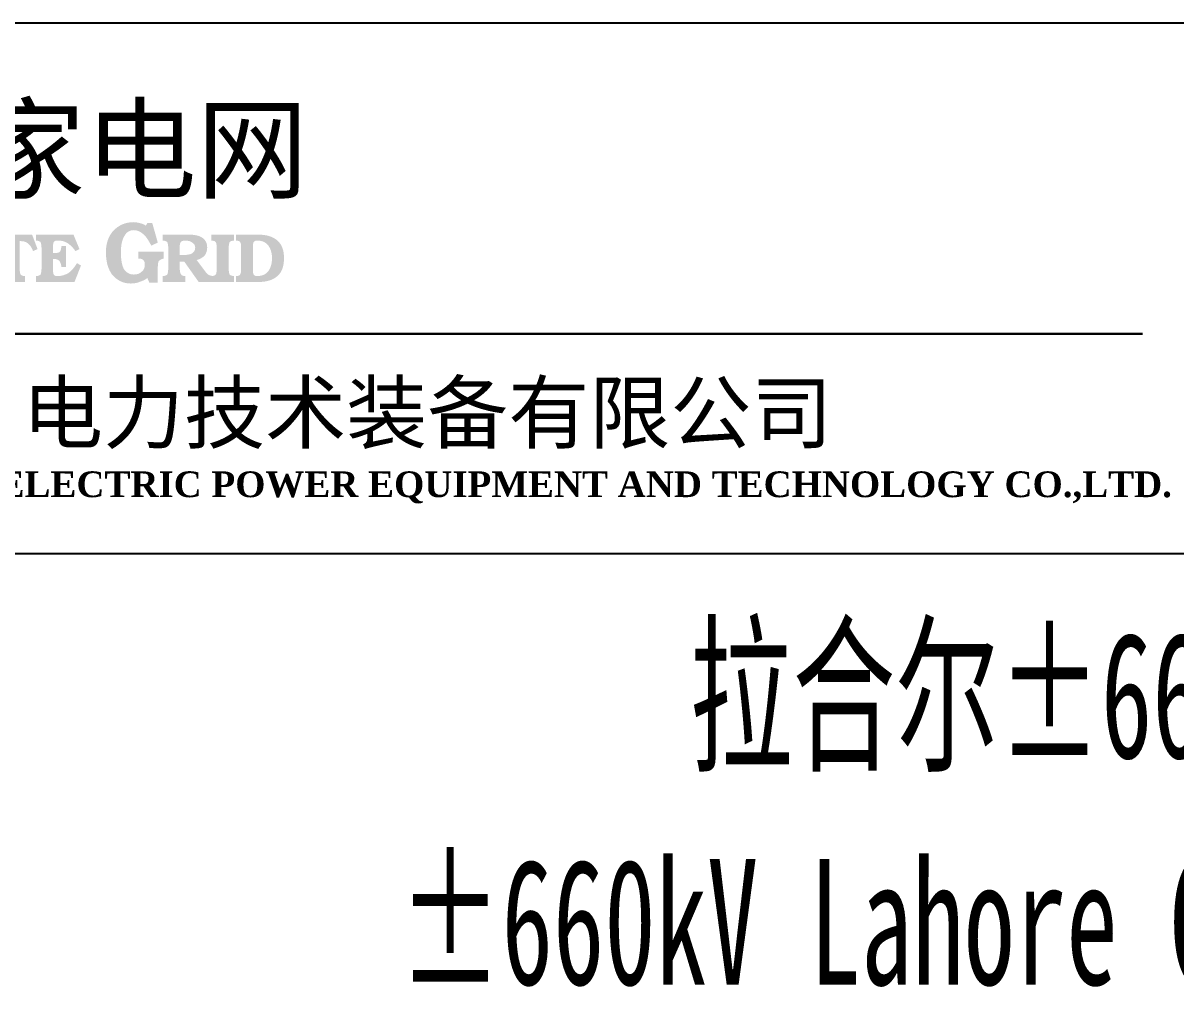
# Model space of a CAD drawing. Header units: millimetres. Extents: x 0 to 594, y 0 to 420.
# Drawn here: x 435.67 to 472.33, y 69.11 to 99.77 of the extents above; entities that cross this region are included whole.
import ezdxf
from ezdxf.enums import TextEntityAlignment as Align

# ---------------------------------------------------------------- set-up
doc = ezdxf.new("R2010")
doc.units = ezdxf.units.MM
doc.layers.add('GPDRAW', color=1, linetype='Continuous')
doc.styles.add('Cad logo ht', font='simhei.ttf')
doc.styles.add('Cad logo times', font='times.ttf')
doc.styles.add('Cad Logo wryh', font='Microsoft YaHei.ttf')
doc.styles.add('ECL', font='', dxfattribs={"width": 0.7, "height": 3})
doc.styles.add('LXL', font='', dxfattribs={"width": 0.7, "height": 3})
doc.styles.get('ECL').set_extended_font_data('FangSong_GB2312')
doc.styles.get('LXL').set_extended_font_data('仿宋_GB2312')

# ---------------------------------------------------------------- blocks, each defined once
blk = doc.blocks.new('*U67')
at = {"linetype": 'Continuous', "lineweight": 0}
h = blk.add_hatch(color=138, dxfattribs=at)
edge = h.paths.add_edge_path()
edge.add_spline(control_points=[(11.212, 4.474), (11.293, 4.453), (11.374, 4.433), (11.454, 4.373)], knot_values=[0.966667, 0.966667, 0.966667, 0.966667, 1, 1, 1, 1], degree=3, periodic=0)
edge.add_spline(control_points=[(11.454, 4.373), (11.515, 4.474), (11.515, 4.474), (11.515, 4.474)], knot_values=[0, 0, 0, 0, 0.033333, 0.033333, 0.033333, 0.033333], degree=3, periodic=0)
edge.add_spline(control_points=[(11.515, 4.474), (11.716, 4.474), (11.716, 4.474), (11.716, 4.474)], knot_values=[0.033333, 0.033333, 0.033333, 0.033333, 0.066667, 0.066667, 0.066667, 0.066667], degree=3, periodic=0)
edge.add_spline(control_points=[(11.716, 4.474), (11.938, 3.688), (11.938, 3.688), (11.938, 3.688)], knot_values=[0.066667, 0.066667, 0.066667, 0.066667, 0.1, 0.1, 0.1, 0.1], degree=3, periodic=0)
edge.add_spline(control_points=[(11.938, 3.688), (11.676, 3.567), (11.676, 3.567), (11.676, 3.567)], knot_values=[0.1, 0.1, 0.1, 0.1, 0.133333, 0.133333, 0.133333, 0.133333], degree=3, periodic=0)
edge.add_spline(control_points=[(11.676, 3.567), (11.555, 3.788), (11.454, 3.95), (11.353, 4.03)], knot_values=[0.133333, 0.133333, 0.133333, 0.133333, 0.166667, 0.166667, 0.166667, 0.166667], degree=3, periodic=0)
edge.add_spline(control_points=[(11.353, 4.03), (11.233, 4.131), (11.112, 4.191), (10.971, 4.191), (10.971, 4.191), (10.809, 4.191), (10.668, 4.111), (10.588, 3.95)], knot_values=[0.166667, 0.166667, 0.166667, 0.166667, 0.2, 0.2, 0.2, 0.2001, 0.233333, 0.233333, 0.233333, 0.233333], degree=3, periodic=0)
edge.add_spline(control_points=[(10.588, 3.95), (10.487, 3.788), (10.447, 3.567), (10.447, 3.285), (10.447, 3.285), (10.447, 3.003), (10.487, 2.781), (10.568, 2.62)], knot_values=[0.233333, 0.233333, 0.233333, 0.233333, 0.266667, 0.266667, 0.266667, 0.266767, 0.3, 0.3, 0.3, 0.3], degree=3, periodic=0)
edge.add_spline(control_points=[(10.568, 2.62), (10.668, 2.479), (10.789, 2.398), (10.971, 2.398), (10.971, 2.398), (11.112, 2.398), (11.212, 2.438), (11.293, 2.519)], knot_values=[0.3, 0.3, 0.3, 0.3, 0.333333, 0.333333, 0.333333, 0.333433, 0.366667, 0.366667, 0.366667, 0.366667], degree=3, periodic=0)
edge.add_spline(control_points=[(11.293, 2.519), (11.374, 2.579), (11.414, 2.68), (11.414, 2.801), (11.414, 2.801), (11.414, 2.882), (11.394, 2.942), (11.353, 2.982)], knot_values=[0.366667, 0.366667, 0.366667, 0.366667, 0.4, 0.4, 0.4, 0.4001, 0.433333, 0.433333, 0.433333, 0.433333], degree=3, periodic=0)
edge.add_spline(control_points=[(11.353, 2.982), (11.313, 3.023), (11.253, 3.043), (11.152, 3.043)], knot_values=[0.433333, 0.433333, 0.433333, 0.433333, 0.466667, 0.466667, 0.466667, 0.466667], degree=3, periodic=0)
edge.add_spline(control_points=[(11.152, 3.043), (11.152, 3.325), (11.152, 3.325), (11.152, 3.325)], knot_values=[0.466667, 0.466667, 0.466667, 0.466667, 0.5, 0.5, 0.5, 0.5], degree=3, periodic=0)
edge.add_spline(control_points=[(11.152, 3.325), (12.18, 3.325), (12.18, 3.325), (12.18, 3.325)], knot_values=[0.5, 0.5, 0.5, 0.5, 0.533333, 0.533333, 0.533333, 0.533333], degree=3, periodic=0)
edge.add_spline(control_points=[(12.18, 3.325), (12.18, 3.043), (12.18, 3.043), (12.18, 3.043)], knot_values=[0.533333, 0.533333, 0.533333, 0.533333, 0.566667, 0.566667, 0.566667, 0.566667], degree=3, periodic=0)
edge.add_spline(control_points=[(12.18, 3.043), (12.079, 3.023), (12.018, 2.982), (11.978, 2.942)], knot_values=[0.566667, 0.566667, 0.566667, 0.566667, 0.6, 0.6, 0.6, 0.6], degree=3, periodic=0)
edge.add_spline(control_points=[(11.978, 2.942), (11.958, 2.902), (11.938, 2.821), (11.938, 2.7), (11.938, 2.7), (11.938, 2.076), (11.938, 2.076), (11.938, 2.076)], knot_values=[0.6, 0.6, 0.6, 0.6, 0.633333, 0.633333, 0.633333, 0.633433, 0.666667, 0.666667, 0.666667, 0.666667], degree=3, periodic=0)
edge.add_spline(control_points=[(11.938, 2.076), (11.595, 2.076), (11.595, 2.076), (11.595, 2.076)], knot_values=[0.666667, 0.666667, 0.666667, 0.666667, 0.7, 0.7, 0.7, 0.7], degree=3, periodic=0)
edge.add_spline(control_points=[(11.595, 2.076), (11.515, 2.257), (11.515, 2.257), (11.515, 2.257)], knot_values=[0.7, 0.7, 0.7, 0.7, 0.733333, 0.733333, 0.733333, 0.733333], degree=3, periodic=0)
edge.add_spline(control_points=[(11.515, 2.257), (11.414, 2.176), (11.313, 2.136), (11.192, 2.096)], knot_values=[0.733333, 0.733333, 0.733333, 0.733333, 0.766667, 0.766667, 0.766667, 0.766667], degree=3, periodic=0)
edge.add_spline(control_points=[(11.192, 2.096), (11.091, 2.056), (10.971, 2.035), (10.85, 2.035), (10.85, 2.035), (10.547, 2.035), (10.306, 2.156), (10.104, 2.378)], knot_values=[0.766667, 0.766667, 0.766667, 0.766667, 0.8, 0.8, 0.8, 0.8001, 0.833333, 0.833333, 0.833333, 0.833333], degree=3, periodic=0)
edge.add_spline(control_points=[(10.104, 2.378), (9.923, 2.62), (9.842, 2.922), (9.842, 3.305), (9.842, 3.305), (9.842, 3.647), (9.943, 3.95), (10.144, 4.171)], knot_values=[0.833333, 0.833333, 0.833333, 0.833333, 0.866667, 0.866667, 0.866667, 0.866767, 0.9, 0.9, 0.9, 0.9], degree=3, periodic=0)
edge.add_spline(control_points=[(10.144, 4.171), (10.366, 4.393), (10.628, 4.514), (10.971, 4.514), (10.971, 4.514), (11.051, 4.514), (11.132, 4.494), (11.212, 4.474)], knot_values=[0.9, 0.9, 0.9, 0.9, 0.933333, 0.933333, 0.933333, 0.933433, 0.966667, 0.966667, 0.966667, 0.966667], degree=3, periodic=0)
h = blk.add_hatch(color=138, dxfattribs=at)
edge = h.paths.add_edge_path()
edge.add_spline(control_points=[(5.167, 3.426), (5.167, 3.426), (5.369, 4.01), (5.369, 4.01)], knot_values=[1, 1, 1, 1, 1.440567, 1.440567, 1.440567, 1.440567], degree=3, periodic=0)
edge.add_spline(control_points=[(5.369, 4.01), (6.86, 4.01), (6.86, 4.01), (6.86, 4.01)], knot_values=[0, 0, 0, 0, 0.052632, 0.052632, 0.052632, 0.052632], degree=3, periodic=0)
edge.add_spline(control_points=[(6.86, 4.01), (7.082, 3.426), (7.082, 3.426), (7.082, 3.426)], knot_values=[0.052632, 0.052632, 0.052632, 0.052632, 0.105263, 0.105263, 0.105263, 0.105263], degree=3, periodic=0)
edge.add_spline(control_points=[(7.082, 3.426), (6.9, 3.345), (6.9, 3.345), (6.9, 3.345)], knot_values=[0.105263, 0.105263, 0.105263, 0.105263, 0.157895, 0.157895, 0.157895, 0.157895], degree=3, periodic=0)
edge.add_spline(control_points=[(6.9, 3.345), (6.84, 3.506), (6.759, 3.607), (6.679, 3.668)], knot_values=[0.157895, 0.157895, 0.157895, 0.157895, 0.210526, 0.210526, 0.210526, 0.210526], degree=3, periodic=0)
edge.add_spline(control_points=[(6.679, 3.668), (6.598, 3.728), (6.497, 3.748), (6.376, 3.748), (6.376, 3.748), (6.356, 3.748), (6.356, 3.748), (6.356, 3.748)], knot_values=[0.210526, 0.210526, 0.210526, 0.210526, 0.263158, 0.263158, 0.263158, 0.263258, 0.315789, 0.315789, 0.315789, 0.315789], degree=3, periodic=0)
edge.add_spline(control_points=[(6.356, 3.748), (6.356, 2.68), (6.356, 2.68), (6.356, 2.68)], knot_values=[0.315789, 0.315789, 0.315789, 0.315789, 0.368421, 0.368421, 0.368421, 0.368421], degree=3, periodic=0)
edge.add_spline(control_points=[(6.356, 2.68), (6.356, 2.539), (6.376, 2.438), (6.397, 2.398)], knot_values=[0.368421, 0.368421, 0.368421, 0.368421, 0.421053, 0.421053, 0.421053, 0.421053], degree=3, periodic=0)
edge.add_spline(control_points=[(6.397, 2.398), (6.437, 2.358), (6.477, 2.338), (6.578, 2.338)], knot_values=[0.421053, 0.421053, 0.421053, 0.421053, 0.473684, 0.473684, 0.473684, 0.473684], degree=3, periodic=0)
edge.add_spline(control_points=[(6.578, 2.338), (6.578, 2.096), (6.578, 2.096), (6.578, 2.096)], knot_values=[0.473684, 0.473684, 0.473684, 0.473684, 0.526316, 0.526316, 0.526316, 0.526316], degree=3, periodic=0)
edge.add_spline(control_points=[(6.578, 2.096), (5.671, 2.096), (5.671, 2.096), (5.671, 2.096)], knot_values=[0.526316, 0.526316, 0.526316, 0.526316, 0.578947, 0.578947, 0.578947, 0.578947], degree=3, periodic=0)
edge.add_spline(control_points=[(5.671, 2.096), (5.671, 2.338), (5.671, 2.338), (5.671, 2.338)], knot_values=[0.578947, 0.578947, 0.578947, 0.578947, 0.631579, 0.631579, 0.631579, 0.631579], degree=3, periodic=0)
edge.add_spline(control_points=[(5.671, 2.338), (5.752, 2.338), (5.812, 2.358), (5.832, 2.398)], knot_values=[0.631579, 0.631579, 0.631579, 0.631579, 0.684211, 0.684211, 0.684211, 0.684211], degree=3, periodic=0)
edge.add_spline(control_points=[(5.832, 2.398), (5.873, 2.438), (5.893, 2.539), (5.893, 2.68), (5.893, 2.68), (5.893, 3.748), (5.893, 3.748), (5.893, 3.748)], knot_values=[0.684211, 0.684211, 0.684211, 0.684211, 0.736842, 0.736842, 0.736842, 0.736942, 0.789474, 0.789474, 0.789474, 0.789474], degree=3, periodic=0)
edge.add_spline(control_points=[(5.893, 3.748), (5.853, 3.748), (5.853, 3.748), (5.853, 3.748)], knot_values=[0.789474, 0.789474, 0.789474, 0.789474, 0.842105, 0.842105, 0.842105, 0.842105], degree=3, periodic=0)
edge.add_spline(control_points=[(5.853, 3.748), (5.732, 3.748), (5.631, 3.728), (5.55, 3.668)], knot_values=[0.842105, 0.842105, 0.842105, 0.842105, 0.894737, 0.894737, 0.894737, 0.894737], degree=3, periodic=0)
edge.add_spline(control_points=[(5.55, 3.668), (5.49, 3.607), (5.409, 3.506), (5.329, 3.345)], knot_values=[0.894737, 0.894737, 0.894737, 0.894737, 0.947368, 0.947368, 0.947368, 0.947368], degree=3, periodic=0)
edge.add_spline(control_points=[(5.329, 3.345), (5.167, 3.426), (5.167, 3.426), (5.167, 3.426)], knot_values=[0.947368, 0.947368, 0.947368, 0.947368, 1, 1, 1, 1], degree=3, periodic=0)
h = blk.add_hatch(color=138, dxfattribs=at)
edge = h.paths.add_edge_path()
edge.add_spline(control_points=[(7.021, 3.768), (7.021, 3.768), (7.021, 4.01), (7.021, 4.01)], knot_values=[1, 1, 1, 1, 1.17234, 1.17234, 1.17234, 1.17234], degree=3, periodic=0)
edge.add_spline(control_points=[(7.021, 4.01), (8.532, 4.01), (8.532, 4.01), (8.532, 4.01)], knot_values=[0, 0, 0, 0, 0.032258, 0.032258, 0.032258, 0.032258], degree=3, periodic=0)
edge.add_spline(control_points=[(8.532, 4.01), (8.774, 3.426), (8.774, 3.426), (8.774, 3.426)], knot_values=[0.032258, 0.032258, 0.032258, 0.032258, 0.064516, 0.064516, 0.064516, 0.064516], degree=3, periodic=0)
edge.add_spline(control_points=[(8.774, 3.426), (8.613, 3.345), (8.613, 3.345), (8.613, 3.345)], knot_values=[0.064516, 0.064516, 0.064516, 0.064516, 0.096774, 0.096774, 0.096774, 0.096774], degree=3, periodic=0)
edge.add_spline(control_points=[(8.613, 3.345), (8.512, 3.486), (8.412, 3.587), (8.291, 3.668)], knot_values=[0.096774, 0.096774, 0.096774, 0.096774, 0.129032, 0.129032, 0.129032, 0.129032], degree=3, periodic=0)
edge.add_spline(control_points=[(8.291, 3.668), (8.17, 3.748), (8.049, 3.768), (7.908, 3.768), (7.908, 3.768), (7.827, 3.768), (7.787, 3.768), (7.747, 3.728), (7.747, 3.728), (7.726, 3.708), (7.706, 3.627), (7.706, 3.527), (7.706, 3.527), (7.706, 3.265), (7.706, 3.265), (7.706, 3.265)], knot_values=[0.129032, 0.129032, 0.129032, 0.129032, 0.16129, 0.16129, 0.16129, 0.16139, 0.193548, 0.193548, 0.193548, 0.193648, 0.225806, 0.225806, 0.225806, 0.225906, 0.258065, 0.258065, 0.258065, 0.258065], degree=3, periodic=0)
edge.add_spline(control_points=[(7.706, 3.265), (7.787, 3.265), (7.787, 3.265), (7.787, 3.265)], knot_values=[0.258065, 0.258065, 0.258065, 0.258065, 0.290323, 0.290323, 0.290323, 0.290323], degree=3, periodic=0)
edge.add_spline(control_points=[(7.787, 3.265), (7.888, 3.265), (7.948, 3.285), (7.988, 3.325), (7.988, 3.325), (8.009, 3.345), (8.029, 3.426), (8.049, 3.547)], knot_values=[0.290323, 0.290323, 0.290323, 0.290323, 0.322581, 0.322581, 0.322581, 0.322681, 0.354839, 0.354839, 0.354839, 0.354839], degree=3, periodic=0)
edge.add_spline(control_points=[(8.049, 3.547), (8.23, 3.547), (8.23, 3.547), (8.23, 3.547)], knot_values=[0.354839, 0.354839, 0.354839, 0.354839, 0.387097, 0.387097, 0.387097, 0.387097], degree=3, periodic=0)
edge.add_spline(control_points=[(8.23, 3.547), (8.23, 2.7), (8.23, 2.7), (8.23, 2.7)], knot_values=[0.387097, 0.387097, 0.387097, 0.387097, 0.419355, 0.419355, 0.419355, 0.419355], degree=3, periodic=0)
edge.add_spline(control_points=[(8.23, 2.7), (8.049, 2.7), (8.049, 2.7), (8.049, 2.7)], knot_values=[0.419355, 0.419355, 0.419355, 0.419355, 0.451613, 0.451613, 0.451613, 0.451613], degree=3, periodic=0)
edge.add_spline(control_points=[(8.049, 2.7), (8.029, 2.801), (8.009, 2.882), (7.968, 2.942)], knot_values=[0.451613, 0.451613, 0.451613, 0.451613, 0.483871, 0.483871, 0.483871, 0.483871], degree=3, periodic=0)
edge.add_spline(control_points=[(7.968, 2.942), (7.928, 2.982), (7.867, 3.023), (7.787, 3.023), (7.787, 3.023), (7.706, 3.023), (7.706, 3.023), (7.706, 3.023)], knot_values=[0.483871, 0.483871, 0.483871, 0.483871, 0.516129, 0.516129, 0.516129, 0.516229, 0.548387, 0.548387, 0.548387, 0.548387], degree=3, periodic=0)
edge.add_spline(control_points=[(7.706, 3.023), (7.706, 2.579), (7.706, 2.579), (7.706, 2.579)], knot_values=[0.548387, 0.548387, 0.548387, 0.548387, 0.580645, 0.580645, 0.580645, 0.580645], degree=3, periodic=0)
edge.add_spline(control_points=[(7.706, 2.579), (7.706, 2.459), (7.726, 2.398), (7.747, 2.378)], knot_values=[0.580645, 0.580645, 0.580645, 0.580645, 0.612903, 0.612903, 0.612903, 0.612903], degree=3, periodic=0)
edge.add_spline(control_points=[(7.747, 2.378), (7.787, 2.338), (7.827, 2.338), (7.908, 2.338), (7.908, 2.338), (8.049, 2.338), (8.19, 2.378), (8.331, 2.459)], knot_values=[0.612903, 0.612903, 0.612903, 0.612903, 0.645161, 0.645161, 0.645161, 0.645261, 0.677419, 0.677419, 0.677419, 0.677419], degree=3, periodic=0)
edge.add_spline(control_points=[(8.331, 2.459), (8.452, 2.559), (8.573, 2.68), (8.673, 2.862)], knot_values=[0.677419, 0.677419, 0.677419, 0.677419, 0.709677, 0.709677, 0.709677, 0.709677], degree=3, periodic=0)
edge.add_spline(control_points=[(8.673, 2.862), (8.835, 2.761), (8.835, 2.761), (8.835, 2.761)], knot_values=[0.709677, 0.709677, 0.709677, 0.709677, 0.741935, 0.741935, 0.741935, 0.741935], degree=3, periodic=0)
edge.add_spline(control_points=[(8.835, 2.761), (8.573, 2.096), (8.573, 2.096), (8.573, 2.096)], knot_values=[0.741935, 0.741935, 0.741935, 0.741935, 0.774194, 0.774194, 0.774194, 0.774194], degree=3, periodic=0)
edge.add_spline(control_points=[(8.573, 2.096), (7.021, 2.096), (7.021, 2.096), (7.021, 2.096)], knot_values=[0.774194, 0.774194, 0.774194, 0.774194, 0.806452, 0.806452, 0.806452, 0.806452], degree=3, periodic=0)
edge.add_spline(control_points=[(7.021, 2.096), (7.021, 2.338), (7.021, 2.338), (7.021, 2.338)], knot_values=[0.806452, 0.806452, 0.806452, 0.806452, 0.83871, 0.83871, 0.83871, 0.83871], degree=3, periodic=0)
edge.add_spline(control_points=[(7.021, 2.338), (7.102, 2.338), (7.162, 2.358), (7.203, 2.398)], knot_values=[0.83871, 0.83871, 0.83871, 0.83871, 0.870968, 0.870968, 0.870968, 0.870968], degree=3, periodic=0)
edge.add_spline(control_points=[(7.203, 2.398), (7.223, 2.438), (7.243, 2.539), (7.243, 2.68), (7.243, 2.68), (7.243, 3.426), (7.243, 3.426), (7.243, 3.426)], knot_values=[0.870968, 0.870968, 0.870968, 0.870968, 0.903226, 0.903226, 0.903226, 0.903326, 0.935484, 0.935484, 0.935484, 0.935484], degree=3, periodic=0)
edge.add_spline(control_points=[(7.243, 3.426), (7.243, 3.567), (7.223, 3.668), (7.203, 3.708)], knot_values=[0.935484, 0.935484, 0.935484, 0.935484, 0.967742, 0.967742, 0.967742, 0.967742], degree=3, periodic=0)
edge.add_spline(control_points=[(7.203, 3.708), (7.162, 3.748), (7.102, 3.768), (7.021, 3.768)], knot_values=[0.967742, 0.967742, 0.967742, 0.967742, 1, 1, 1, 1], degree=3, periodic=0)
h = blk.add_hatch(color=138, dxfattribs=at)
edge = h.paths.add_edge_path()
edge.add_spline(control_points=[(12.139, 4.01), (12.139, 4.01), (12.139, 3.768), (12.139, 3.768)], knot_values=[1, 1, 1, 1, 1.17234, 1.17234, 1.17234, 1.17234], degree=3, periodic=0)
edge.add_spline(control_points=[(12.139, 3.768), (12.22, 3.768), (12.28, 3.748), (12.321, 3.708)], knot_values=[0, 0, 0, 0, 0.043478, 0.043478, 0.043478, 0.043478], degree=3, periodic=0)
edge.add_spline(control_points=[(12.321, 3.708), (12.341, 3.668), (12.361, 3.567), (12.361, 3.426), (12.361, 3.426), (12.361, 2.68), (12.361, 2.68), (12.361, 2.68)], knot_values=[0.043478, 0.043478, 0.043478, 0.043478, 0.086957, 0.086957, 0.086957, 0.087057, 0.130435, 0.130435, 0.130435, 0.130435], degree=3, periodic=0)
edge.add_spline(control_points=[(12.361, 2.68), (12.361, 2.539), (12.341, 2.438), (12.321, 2.398)], knot_values=[0.130435, 0.130435, 0.130435, 0.130435, 0.173913, 0.173913, 0.173913, 0.173913], degree=3, periodic=0)
edge.add_spline(control_points=[(12.321, 2.398), (12.28, 2.358), (12.22, 2.338), (12.139, 2.338)], knot_values=[0.173913, 0.173913, 0.173913, 0.173913, 0.217391, 0.217391, 0.217391, 0.217391], degree=3, periodic=0)
edge.add_spline(control_points=[(12.139, 2.338), (12.139, 2.096), (12.139, 2.096), (12.139, 2.096)], knot_values=[0.217391, 0.217391, 0.217391, 0.217391, 0.26087, 0.26087, 0.26087, 0.26087], degree=3, periodic=0)
edge.add_spline(control_points=[(12.139, 2.096), (13.046, 2.096), (13.046, 2.096), (13.046, 2.096)], knot_values=[0.26087, 0.26087, 0.26087, 0.26087, 0.304348, 0.304348, 0.304348, 0.304348], degree=3, periodic=0)
edge.add_spline(control_points=[(13.046, 2.096), (13.046, 2.338), (13.046, 2.338), (13.046, 2.338)], knot_values=[0.304348, 0.304348, 0.304348, 0.304348, 0.347826, 0.347826, 0.347826, 0.347826], degree=3, periodic=0)
edge.add_spline(control_points=[(13.046, 2.338), (12.965, 2.338), (12.905, 2.358), (12.885, 2.398)], knot_values=[0.347826, 0.347826, 0.347826, 0.347826, 0.391304, 0.391304, 0.391304, 0.391304], degree=3, periodic=0)
edge.add_spline(control_points=[(12.885, 2.398), (12.844, 2.438), (12.824, 2.539), (12.824, 2.68), (12.824, 2.68), (12.824, 2.922), (12.824, 2.922), (12.824, 2.922)], knot_values=[0.391304, 0.391304, 0.391304, 0.391304, 0.434783, 0.434783, 0.434783, 0.434883, 0.478261, 0.478261, 0.478261, 0.478261], degree=3, periodic=0)
edge.add_spline(control_points=[(12.824, 2.922), (13.006, 2.922), (13.006, 2.922), (13.006, 2.922)], knot_values=[0.478261, 0.478261, 0.478261, 0.478261, 0.521739, 0.521739, 0.521739, 0.521739], degree=3, periodic=0)
edge.add_spline(control_points=[(13.006, 2.922), (13.59, 2.096), (13.59, 2.096), (13.59, 2.096)], knot_values=[0.521739, 0.521739, 0.521739, 0.521739, 0.565217, 0.565217, 0.565217, 0.565217], degree=3, periodic=0)
edge.add_spline(control_points=[(13.59, 2.096), (14.174, 2.096), (14.174, 2.096), (14.174, 2.096)], knot_values=[0.565217, 0.565217, 0.565217, 0.565217, 0.608696, 0.608696, 0.608696, 0.608696], degree=3, periodic=0)
edge.add_spline(control_points=[(14.174, 2.096), (14.174, 2.338), (14.174, 2.338), (14.174, 2.338)], knot_values=[0.608696, 0.608696, 0.608696, 0.608696, 0.652174, 0.652174, 0.652174, 0.652174], degree=3, periodic=0)
edge.add_spline(control_points=[(14.174, 2.338), (14.114, 2.338), (14.053, 2.358), (14.013, 2.378)], knot_values=[0.652174, 0.652174, 0.652174, 0.652174, 0.695652, 0.695652, 0.695652, 0.695652], degree=3, periodic=0)
edge.add_spline(control_points=[(14.013, 2.378), (13.953, 2.398), (13.912, 2.438), (13.872, 2.499)], knot_values=[0.695652, 0.695652, 0.695652, 0.695652, 0.73913, 0.73913, 0.73913, 0.73913], degree=3, periodic=0)
edge.add_spline(control_points=[(13.872, 2.499), (13.509, 2.982), (13.509, 2.982), (13.509, 2.982)], knot_values=[0.73913, 0.73913, 0.73913, 0.73913, 0.782609, 0.782609, 0.782609, 0.782609], degree=3, periodic=0)
edge.add_spline(control_points=[(13.509, 2.982), (13.65, 3.023), (13.751, 3.083), (13.832, 3.164)], knot_values=[0.782609, 0.782609, 0.782609, 0.782609, 0.826087, 0.826087, 0.826087, 0.826087], degree=3, periodic=0)
edge.add_spline(control_points=[(13.832, 3.164), (13.892, 3.244), (13.933, 3.365), (13.933, 3.486), (13.933, 3.486), (13.933, 3.668), (13.872, 3.788), (13.731, 3.889)], knot_values=[0.826087, 0.826087, 0.826087, 0.826087, 0.869565, 0.869565, 0.869565, 0.869665, 0.913043, 0.913043, 0.913043, 0.913043], degree=3, periodic=0)
edge.add_spline(control_points=[(13.731, 3.889), (13.61, 3.97), (13.429, 4.01), (13.187, 4.01), (13.187, 4.01), (12.139, 4.01), (12.139, 4.01), (12.139, 4.01)], knot_values=[0.913043, 0.913043, 0.913043, 0.913043, 0.956522, 0.956522, 0.956522, 0.956622, 1, 1, 1, 1], degree=3, periodic=0)
edge = h.paths.add_edge_path(flags=16)
edge.add_spline(control_points=[(12.824, 3.184), (12.824, 3.184), (12.824, 3.527), (12.824, 3.527)], knot_values=[1, 1, 1, 1, 1.24416, 1.24416, 1.24416, 1.24416], degree=3, periodic=0)
edge.add_spline(control_points=[(12.824, 3.527), (12.824, 3.627), (12.844, 3.688), (12.885, 3.728)], knot_values=[0, 0, 0, 0, 0.125, 0.125, 0.125, 0.125], degree=3, periodic=0)
edge.add_spline(control_points=[(12.885, 3.728), (12.905, 3.748), (12.965, 3.768), (13.046, 3.768), (13.046, 3.768), (13.167, 3.768), (13.268, 3.748), (13.328, 3.688)], knot_values=[0.125, 0.125, 0.125, 0.125, 0.25, 0.25, 0.25, 0.2501, 0.375, 0.375, 0.375, 0.375], degree=3, periodic=0)
edge.add_spline(control_points=[(13.328, 3.688), (13.409, 3.647), (13.449, 3.567), (13.449, 3.486), (13.449, 3.486), (13.449, 3.385), (13.409, 3.305), (13.308, 3.244)], knot_values=[0.375, 0.375, 0.375, 0.375, 0.5, 0.5, 0.5, 0.5001, 0.625, 0.625, 0.625, 0.625], degree=3, periodic=0)
edge.add_spline(control_points=[(13.308, 3.244), (13.227, 3.204), (13.106, 3.184), (12.925, 3.184), (12.925, 3.184), (12.905, 3.184), (12.885, 3.184), (12.865, 3.184)], knot_values=[0.625, 0.625, 0.625, 0.625, 0.75, 0.75, 0.75, 0.7501, 0.875, 0.875, 0.875, 0.875], degree=3, periodic=0)
edge.add_spline(control_points=[(12.865, 3.184), (12.865, 3.184), (12.844, 3.184), (12.824, 3.184)], knot_values=[0.875, 0.875, 0.875, 0.875, 1, 1, 1, 1], degree=3, periodic=0)
h = blk.add_hatch(color=138, dxfattribs=at)
edge = h.paths.add_edge_path()
edge.add_spline(control_points=[(14.094, 3.768), (14.094, 3.768), (14.094, 4.01), (14.094, 4.01)], knot_values=[1, 1, 1, 1, 1.17234, 1.17234, 1.17234, 1.17234], degree=3, periodic=0)
edge.add_spline(control_points=[(14.094, 4.01), (15.021, 4.01), (15.021, 4.01), (15.021, 4.01)], knot_values=[0, 0, 0, 0, 0.066667, 0.066667, 0.066667, 0.066667], degree=3, periodic=0)
edge.add_spline(control_points=[(15.021, 4.01), (15.021, 3.768), (15.021, 3.768), (15.021, 3.768)], knot_values=[0.066667, 0.066667, 0.066667, 0.066667, 0.133333, 0.133333, 0.133333, 0.133333], degree=3, periodic=0)
edge.add_spline(control_points=[(15.021, 3.768), (14.94, 3.768), (14.88, 3.748), (14.839, 3.708)], knot_values=[0.133333, 0.133333, 0.133333, 0.133333, 0.2, 0.2, 0.2, 0.2], degree=3, periodic=0)
edge.add_spline(control_points=[(14.839, 3.708), (14.819, 3.668), (14.799, 3.567), (14.799, 3.426), (14.799, 3.426), (14.799, 2.68), (14.799, 2.68), (14.799, 2.68)], knot_values=[0.2, 0.2, 0.2, 0.2, 0.266667, 0.266667, 0.266667, 0.266767, 0.333333, 0.333333, 0.333333, 0.333333], degree=3, periodic=0)
edge.add_spline(control_points=[(14.799, 2.68), (14.799, 2.539), (14.819, 2.438), (14.839, 2.398)], knot_values=[0.333333, 0.333333, 0.333333, 0.333333, 0.4, 0.4, 0.4, 0.4], degree=3, periodic=0)
edge.add_spline(control_points=[(14.839, 2.398), (14.88, 2.358), (14.94, 2.338), (15.021, 2.338)], knot_values=[0.4, 0.4, 0.4, 0.4, 0.466667, 0.466667, 0.466667, 0.466667], degree=3, periodic=0)
edge.add_spline(control_points=[(15.021, 2.338), (15.021, 2.096), (15.021, 2.096), (15.021, 2.096)], knot_values=[0.466667, 0.466667, 0.466667, 0.466667, 0.533333, 0.533333, 0.533333, 0.533333], degree=3, periodic=0)
edge.add_spline(control_points=[(15.021, 2.096), (14.094, 2.096), (14.094, 2.096), (14.094, 2.096)], knot_values=[0.533333, 0.533333, 0.533333, 0.533333, 0.6, 0.6, 0.6, 0.6], degree=3, periodic=0)
edge.add_spline(control_points=[(14.094, 2.096), (14.094, 2.338), (14.094, 2.338), (14.094, 2.338)], knot_values=[0.6, 0.6, 0.6, 0.6, 0.666667, 0.666667, 0.666667, 0.666667], degree=3, periodic=0)
edge.add_spline(control_points=[(14.094, 2.338), (14.195, 2.338), (14.255, 2.358), (14.275, 2.398)], knot_values=[0.666667, 0.666667, 0.666667, 0.666667, 0.733333, 0.733333, 0.733333, 0.733333], degree=3, periodic=0)
edge.add_spline(control_points=[(14.275, 2.398), (14.315, 2.438), (14.315, 2.539), (14.315, 2.68), (14.315, 2.68), (14.315, 3.426), (14.315, 3.426), (14.315, 3.426)], knot_values=[0.733333, 0.733333, 0.733333, 0.733333, 0.8, 0.8, 0.8, 0.8001, 0.866667, 0.866667, 0.866667, 0.866667], degree=3, periodic=0)
edge.add_spline(control_points=[(14.315, 3.426), (14.315, 3.567), (14.315, 3.668), (14.275, 3.708)], knot_values=[0.866667, 0.866667, 0.866667, 0.866667, 0.933333, 0.933333, 0.933333, 0.933333], degree=3, periodic=0)
edge.add_spline(control_points=[(14.275, 3.708), (14.255, 3.748), (14.195, 3.768), (14.094, 3.768)], knot_values=[0.933333, 0.933333, 0.933333, 0.933333, 1, 1, 1, 1], degree=3, periodic=0)
h = blk.add_hatch(color=138, dxfattribs=at)
edge = h.paths.add_edge_path()
edge.add_spline(control_points=[(15.101, 4.01), (15.101, 4.01), (15.101, 3.768), (15.101, 3.768)], knot_values=[1, 1, 1, 1, 1.17234, 1.17234, 1.17234, 1.17234], degree=3, periodic=0)
edge.add_spline(control_points=[(15.101, 3.768), (15.182, 3.768), (15.242, 3.748), (15.262, 3.708)], knot_values=[0, 0, 0, 0, 0.083333, 0.083333, 0.083333, 0.083333], degree=3, periodic=0)
edge.add_spline(control_points=[(15.262, 3.708), (15.303, 3.668), (15.303, 3.587), (15.303, 3.426), (15.303, 3.426), (15.303, 2.68), (15.303, 2.68), (15.303, 2.68)], knot_values=[0.083333, 0.083333, 0.083333, 0.083333, 0.166667, 0.166667, 0.166667, 0.166767, 0.25, 0.25, 0.25, 0.25], degree=3, periodic=0)
edge.add_spline(control_points=[(15.303, 2.68), (15.303, 2.539), (15.303, 2.438), (15.262, 2.398)], knot_values=[0.25, 0.25, 0.25, 0.25, 0.333333, 0.333333, 0.333333, 0.333333], degree=3, periodic=0)
edge.add_spline(control_points=[(15.262, 2.398), (15.242, 2.358), (15.182, 2.338), (15.101, 2.338)], knot_values=[0.333333, 0.333333, 0.333333, 0.333333, 0.416667, 0.416667, 0.416667, 0.416667], degree=3, periodic=0)
edge.add_spline(control_points=[(15.101, 2.338), (15.101, 2.096), (15.101, 2.096), (15.101, 2.096)], knot_values=[0.416667, 0.416667, 0.416667, 0.416667, 0.5, 0.5, 0.5, 0.5], degree=3, periodic=0)
edge.add_spline(control_points=[(15.101, 2.096), (15.988, 2.096), (15.988, 2.096), (15.988, 2.096)], knot_values=[0.5, 0.5, 0.5, 0.5, 0.583333, 0.583333, 0.583333, 0.583333], degree=3, periodic=0)
edge.add_spline(control_points=[(15.988, 2.096), (16.33, 2.096), (16.592, 2.176), (16.774, 2.338)], knot_values=[0.583333, 0.583333, 0.583333, 0.583333, 0.666667, 0.666667, 0.666667, 0.666667], degree=3, periodic=0)
edge.add_spline(control_points=[(16.774, 2.338), (16.955, 2.499), (17.036, 2.741), (17.036, 3.063), (17.036, 3.063), (17.036, 3.365), (16.955, 3.607), (16.774, 3.768)], knot_values=[0.666667, 0.666667, 0.666667, 0.666667, 0.75, 0.75, 0.75, 0.7501, 0.833333, 0.833333, 0.833333, 0.833333], degree=3, periodic=0)
edge.add_spline(control_points=[(16.774, 3.768), (16.592, 3.93), (16.33, 4.01), (15.988, 4.01), (15.988, 4.01), (15.101, 4.01), (15.101, 4.01), (15.101, 4.01)], knot_values=[0.833333, 0.833333, 0.833333, 0.833333, 0.916667, 0.916667, 0.916667, 0.916767, 1, 1, 1, 1], degree=3, periodic=0)
edge = h.paths.add_edge_path(flags=16)
edge.add_spline(control_points=[(15.827, 2.378), (15.786, 2.398), (15.786, 2.459), (15.786, 2.579), (15.786, 2.882), (15.786, 3.223), (15.786, 3.527)], knot_values=[0.875, 0.875, 0.875, 0.875, 1, 1, 1, 1.67502, 1.67502, 1.67502, 1.67502], degree=3, periodic=0)
edge.add_spline(control_points=[(15.786, 3.527), (15.786, 3.647), (15.786, 3.708), (15.827, 3.728)], knot_values=[0, 0, 0, 0, 0.125, 0.125, 0.125, 0.125], degree=3, periodic=0)
edge.add_spline(control_points=[(15.827, 3.728), (15.847, 3.768), (15.907, 3.768), (15.988, 3.768), (15.988, 3.768), (16.149, 3.768), (16.29, 3.708), (16.391, 3.587)], knot_values=[0.125, 0.125, 0.125, 0.125, 0.25, 0.25, 0.25, 0.2501, 0.375, 0.375, 0.375, 0.375], degree=3, periodic=0)
edge.add_spline(control_points=[(16.391, 3.587), (16.492, 3.446), (16.552, 3.285), (16.552, 3.063), (16.552, 3.063), (16.552, 2.821), (16.492, 2.66), (16.391, 2.519)], knot_values=[0.375, 0.375, 0.375, 0.375, 0.5, 0.5, 0.5, 0.5001, 0.625, 0.625, 0.625, 0.625], degree=3, periodic=0)
edge.add_spline(control_points=[(16.391, 2.519), (16.29, 2.398), (16.149, 2.338), (15.988, 2.338), (15.988, 2.338), (15.907, 2.338), (15.847, 2.338), (15.827, 2.378)], knot_values=[0.625, 0.625, 0.625, 0.625, 0.75, 0.75, 0.75, 0.7501, 0.875, 0.875, 0.875, 0.875], degree=3, periodic=0)
at = {"color": 138, "const_width": 0.1}
blk.add_lwpolyline([(51.724, 0), (0, 0)], dxfattribs=at)
at = {"color": 138, "ltscale": 5, "insert": (0, 9.111), "char_height": 3.3, "width": 20.15422, "attachment_point": 1, "style": 'Cad Logo wryh'}
blk.add_mtext('{\\fMicrosoft YaHei|b1|i0|c134|p34;国家电网}', dxfattribs=at)
at = {"color": 138, "width": 55.48155, "attachment_point": 1}
for s, insert, char_height, style in [('{\\fSimHei|b1|i0|c134|p49;中国电力技术装备有限公司}', (-0.096, -1.98), 2.4, 'Cad logo ht'), ('{\\fTimes New Roman|b1|i0|c186|p18;CHINA ELECTRIC POWER EQUIPMENT AND TECHNOLOGY CO.,LTD.}', (-0.121, -5.554), 1.04, 'Cad logo times')]:
    blk.add_mtext(s, dxfattribs=dict(at, insert=insert, char_height=char_height, style=style))
blk = doc.blocks.new('*U71')
at = {"color": 0, "style": 'LXL', "width": 0.6}
for s, p in [('拉合尔±660kV换流站', (-0.602, 3.713)), ('±660kV Lahore Converter Station', (0.745, -3.432))]:
    blk.add_text(s, height=4, dxfattribs=at).set_placement(p, align=Align.MIDDLE)
blk = doc.blocks.new('XXDAFRAM-CH-HENG-A2')
at = {"layer": 'GPDRAW'}
for p, q in [((584, 99.769), (399, 99.769)), ((584, 82.889), (399, 82.889))]:
    blk.add_line(p, q, dxfattribs=at)
at = {"color": 138, "xscale": 0.7874015748038801, "yscale": 0.7874015748029706, "zscale": 0.7874015748031497}
blk.add_blockref('*U67', (430.552, 89.882), dxfattribs=at)
blk.add_blockref('*U71', (473, 74.765))
at = {"linetype": 'Continuous', "style": 'ECL', "width": 0.7}
for tag, height, p in [('DESIGNSTATUS', 3.5, (571.853, 76.574)), ('ENDESIGNSTATUS', 3.5, (571.89, 70.889)), ('V', 4, (531.583, 63.46)), ('O', 4, (537.75, 63.46)), ('L', 4, (543.917, 63.46)), ('N', 4, (550.083, 63.46)), ('D', 4, (562.417, 63.46)), ('W', 4, (568.583, 63.46)), ('G', 4, (574.75, 63.46)), ('VEREN40', 4, (580.917, 63.46)), ('DWGNAME1', 5, (522.116, 48.707)), ('DWGNAME', 5, (521.928, 42.355)), ('DWGENAME1', 5, (521.928, 42.132)), ('DWGENAME', 5, (521.928, 35.7)), ('DWGNAME2', 5, (521.928, 35.057)), ('DWGENAME2', 5, (522.272, 28.907)), ('DWGNO', 4, (511.81, 15.139)), ('VEREN40', 4, (578.739, 15.139))]:
    blk.add_attdef(tag, text='', height=height, dxfattribs=at).set_placement(p, align=Align.MIDDLE)
at = {"style": 'ECL', "width": 0.7, "flags": 1}
for p in [(450.389, 48.278), (450.389, 40.278), (450.389, 32.278), (450.389, 24.278)]:
    blk.add_attdef('DATE', text='', height=5, dxfattribs=at).set_placement(p, align=Align.MIDDLE)
for tag, p in [('SJ1', (419.556, 44.278)), ('JH', (419.556, 36.278)), ('SH1', (419.556, 28.278)), ('PZ', (419.556, 20.278)), ('BL', (419.556, 10))]:
    blk.add_attdef(tag, p, '', height=5, dxfattribs=at)

msp = doc.modelspace()

# ---------------------------------------------------------------- block references
msp.add_blockref('XXDAFRAM-CH-HENG-A2', (0, 0))

doc.saveas('drawing.dxf')
